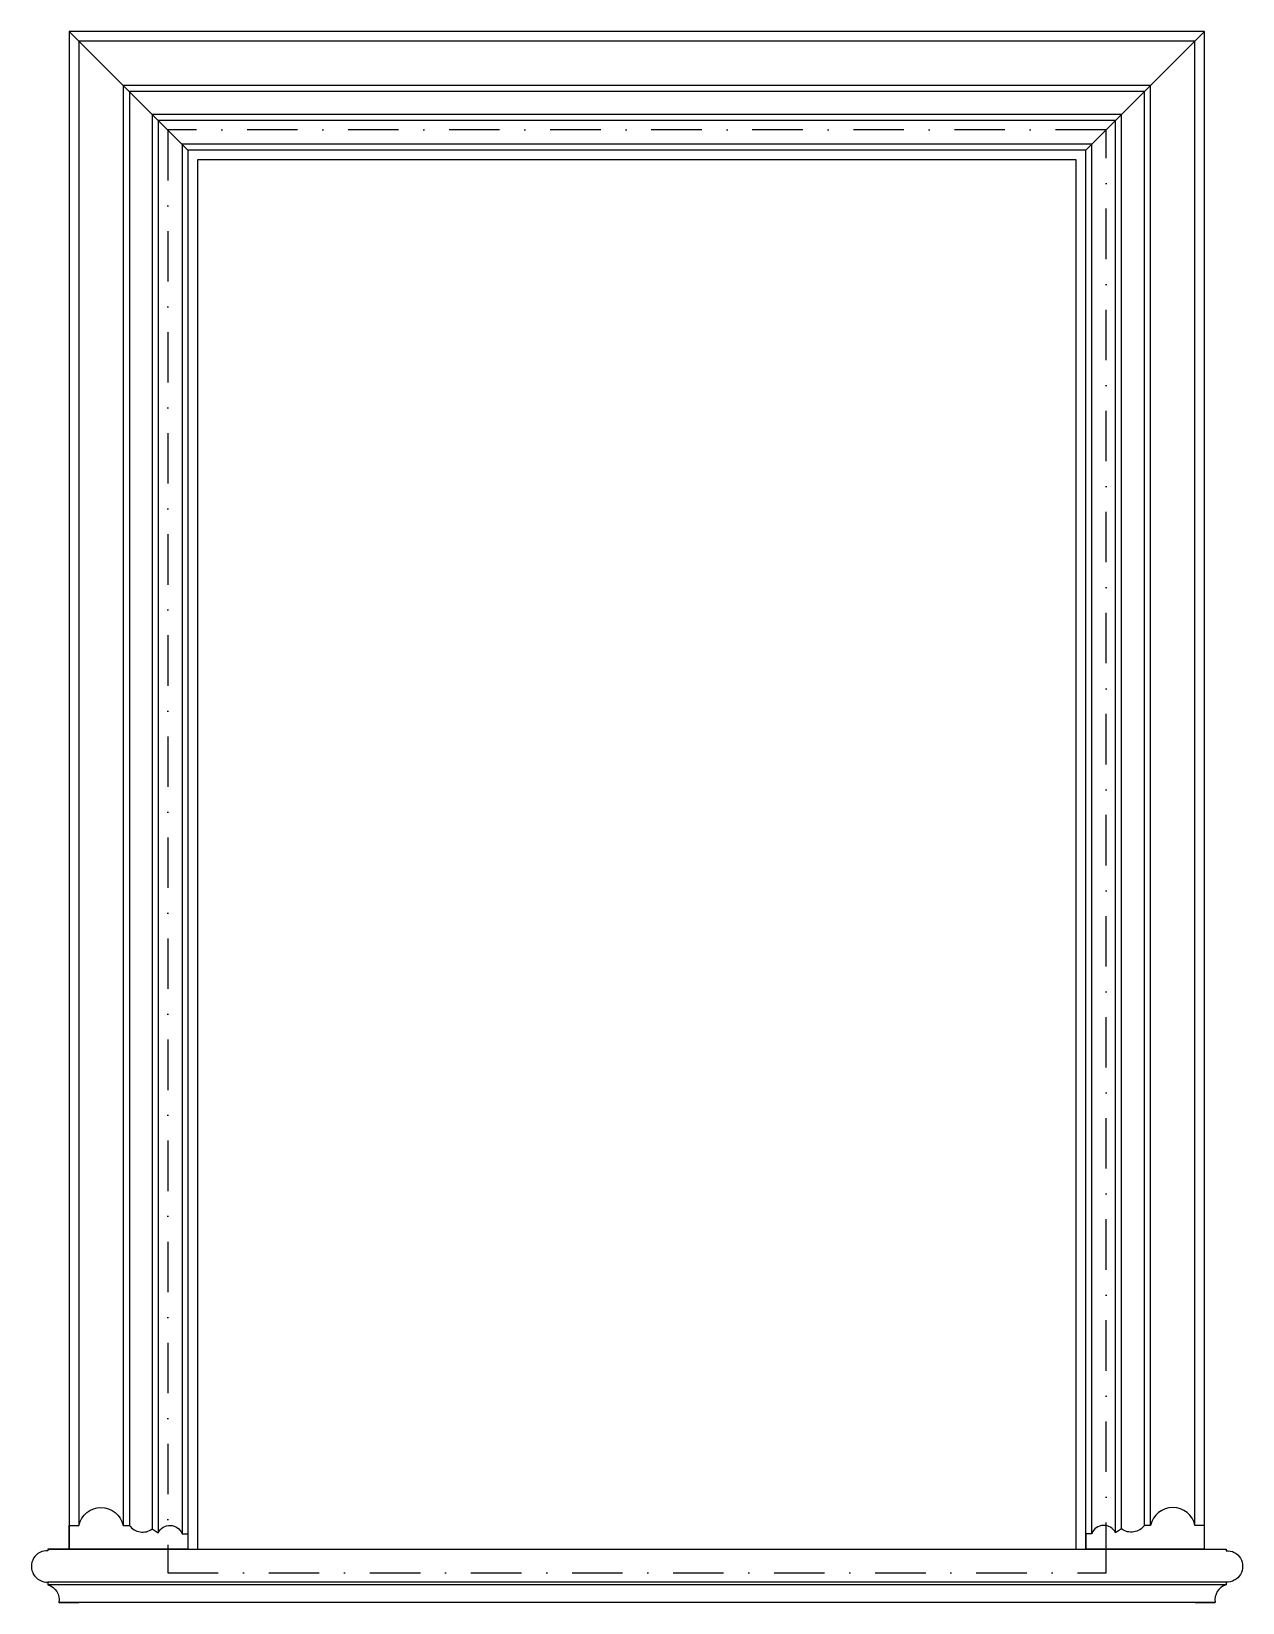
# Model space of a CAD drawing. Header units: millimetres. Extents: x -110 to 910, y -45 to 1278.
import ezdxf

# ---------------------------------------------------------------- set-up
doc = ezdxf.new("R2010")
doc.units = ezdxf.units.MM
doc.header["$MEASUREMENT"] = 0
doc.linetypes.add('DASHDOT', pattern=[1, 0.5, -0.25, 0, -0.25])

msp = doc.modelspace()

# ---------------------------------------------------------------- linework, layer by layer
at = {"color": 165}
for p, q in [((22, 1178), (-78, 1278)), ((778, 1178), (878, 1278)), ((-95.9, 0), (896.1, 0)), ((-78, 0), (22, 0)), ((878, 0), (778, 0)), ((887, -45), (-86.8, -45))]:
    msp.add_line(p, q, dxfattribs=at)
at = {"color": 250}
for p, q in [((896.1, -27.8), (-95.9, -27.8)), ((896.1, -30), (-95.9, -30))]:
    msp.add_line(p, q, dxfattribs=at)
at = {"color": 165}
for points in [[(878, 0), (878, 1278), (-78, 1278), (-78, 0)], [(778, 0), (778, 1178), (22, 1178), (22, 0)], [(770, 0), (770, 1170), (30, 1170), (30, 0)]]:
    msp.add_lwpolyline(points, dxfattribs=at)
at = {"color": 250}
for points in [[(869.9, 20), (869.9, 1269.9), (-69.9, 1269.9), (-69.9, 20)], [(832.6, 20), (832.6, 1232.6), (-32.6, 1232.6), (-32.6, 20)], [(827.3, 20), (827.3, 1227.3), (-27.3, 1227.3), (-27.3, 20)], [(808.1, 17), (808.1, 1208.1), (-8.1, 1208.1), (-8.1, 17)], [(803.1, 13.7), (803.1, 1203.1), (-3.1, 1203.1), (-3.1, 13.7)], [(783, 13), (783, 1183), (17, 1183), (17, 13)]]:
    msp.add_lwpolyline(points, dxfattribs=at)
at = {"color": 36, "linetype": 'DASHDOT', "ltscale": 85}
msp.add_lwpolyline([(5, -20), (795, -20), (795, 1195), (5, 1195)], close=True, dxfattribs=at)
at = {"color": 165}
for points in [[(-78, 20), (-69.9, 20, -0.805149), (-32.6, 20), (-27.3, 20, 0.419112), (-8.1, 17), (-3.1, 13.7, -0.661257), (17, 13), (22, 13), (22, 0), (-78, 0)], [(-78, 20), (-69.9, 20, -0.805149), (-32.6, 20), (-27.3, 20, 0.419112), (-8.1, 17), (-3.1, 13.7, -0.661257), (17, 13), (22, 13), (22, 0), (-78, 0)], [(878, 20), (869.9, 20, 0.805149), (832.6, 20), (827.3, 20, -0.419112), (808.1, 17), (803.1, 13.7, 0.661257), (783, 13), (778, 13), (778, 0), (878, 0)], [(878, 20), (869.9, 20, 0.805149), (832.6, 20), (827.3, 20, -0.419112), (808.1, 17), (803.1, 13.7, 0.661257), (783, 13), (778, 13), (778, 0), (878, 0)]]:
    msp.add_lwpolyline(points, format="xyb", close=True, dxfattribs=at)
for points in [[(-10.1, 0), (-95.9, 0), (-95.9, -1.3, 1.051355), (-95.9, -27.8), (-95.9, -30, -0.383689), (-86.8, -45), (-69.8, -45), (-86.8, -45)], [(810.3, 0), (896.1, 0), (896.1, -1.3, -1.051355), (896.1, -27.8), (896.1, -30, 0.383689), (887, -45), (870, -45), (887, -45)]]:
    msp.add_lwpolyline(points, format="xyb", dxfattribs=at)

doc.saveas('drawing.dxf')
